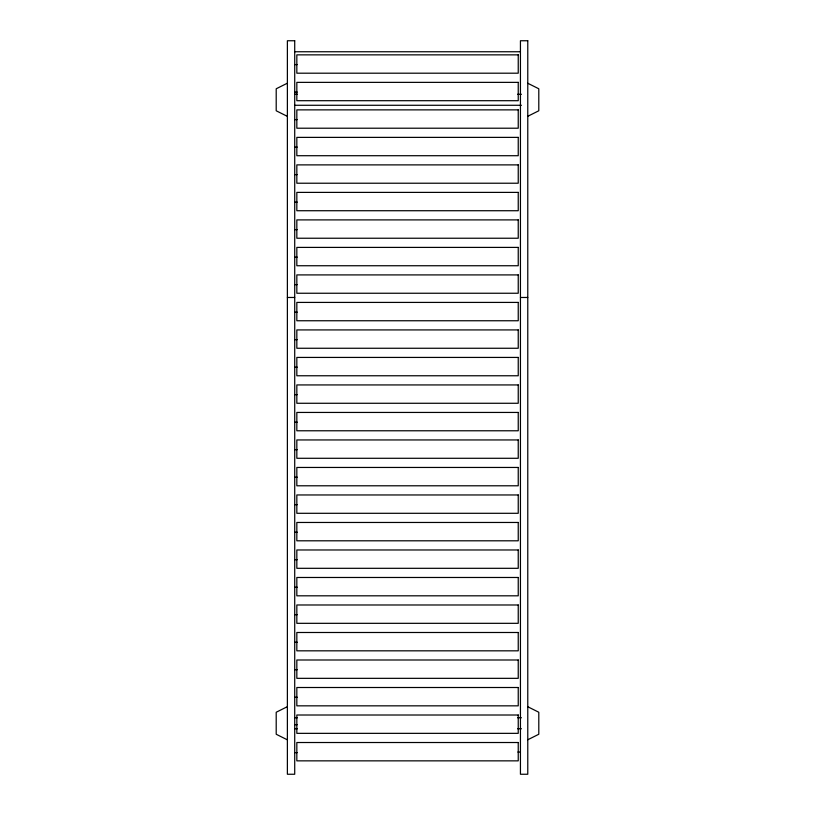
<?xml version="1.0" encoding="UTF-8"?>
<svg xmlns="http://www.w3.org/2000/svg" width="815" height="815" viewBox="0 0 815 815"><rect width="100%" height="100%" fill="white"/><g stroke="black" fill="none" stroke-linecap="round" stroke-linejoin="round"><path stroke-width="1.22" d="M287.206 83.273L276.204 88.774L276.204 110.779L287.206 116.28M527.794 116.28L538.797 110.779L538.797 88.774L527.794 83.273M287.206 706.748L276.204 712.249L276.204 734.254L287.206 739.755M527.794 739.755L538.797 734.254L538.797 712.249L527.794 706.748M294.714 64.589L297.231 64.579M294.714 92.095L297.231 92.085M294.714 119.601L297.231 119.591M294.714 147.108L297.231 147.097M294.714 174.614L297.231 174.604M294.714 202.12L297.231 202.11M294.714 229.626L297.231 229.616M294.714 257.132L297.231 257.122M294.714 284.639L297.231 284.629M294.714 312.145L297.231 312.135M294.714 339.651L297.231 339.641M294.714 367.157L297.231 367.147M294.714 394.664L297.231 394.654M294.714 422.17L297.231 422.16M294.714 449.676L297.231 449.666M294.714 477.183L297.231 477.172M294.714 504.689L297.231 504.679M294.714 532.195L297.231 532.185M294.714 559.701L297.231 559.691M294.714 587.207L297.231 587.197M294.714 614.714L297.231 614.704M294.714 642.22L297.231 642.21M294.714 669.726L297.231 669.716M294.714 697.232L297.231 697.222M294.714 724.739L297.231 724.729M294.714 752.612L297.251 752.602M517.902 752.051L520.439 752.051M294.714 51.752L520.439 51.752M294.847 94.275L297.394 94.275M517.606 94.275L521.427 94.275M294.847 105.278L521.427 105.278M287.379 297.475L294.714 297.475M520.439 297.475L527.774 297.475M294.847 717.75L297.394 717.75M517.606 717.75L521.427 717.75M294.847 728.753L297.394 728.753M517.606 728.753L521.427 728.753M294.714 40.75L287.379 40.75L287.379 774.25L294.714 774.25L294.714 40.75M527.774 40.75L520.439 40.75L520.439 774.25L527.774 774.25L527.774 40.75M518.238 54.86L296.833 54.86L296.833 73.197L518.238 73.197L518.238 54.86M518.238 82.366L296.833 82.366L296.833 100.703L518.238 100.703L518.238 82.366M518.238 109.872L296.833 109.872L296.833 128.21L518.238 128.21L518.238 109.872M518.238 137.378L296.833 137.378L296.833 155.716L518.238 155.716L518.238 137.378M518.238 164.885L296.833 164.885L296.833 183.222L518.238 183.222L518.238 164.885M518.238 192.391L296.833 192.391L296.833 210.728L518.238 210.728L518.238 192.391M518.238 219.897L296.833 219.897L296.833 238.235L518.238 238.235L518.238 219.897M518.238 247.403L296.833 247.403L296.833 265.741L518.238 265.741L518.238 247.403M518.238 274.91L296.833 274.91L296.833 293.247L518.238 293.247L518.238 274.91M518.238 302.416L296.833 302.416L296.833 320.753L518.238 320.753L518.238 302.416M518.238 329.922L296.833 329.922L296.833 348.26L518.238 348.26L518.238 329.922M518.238 357.428L296.833 357.428L296.833 375.766L518.238 375.766L518.238 357.428M518.238 384.935L296.833 384.935L296.833 403.272L518.238 403.272L518.238 384.935M518.238 412.441L296.833 412.441L296.833 430.778L518.238 430.778L518.238 412.441M518.238 439.947L296.833 439.947L296.833 458.285L518.238 458.285L518.238 439.947M518.238 467.453L296.833 467.453L296.833 485.791L518.238 485.791L518.238 467.453M518.238 494.96L296.833 494.96L296.833 513.297L518.238 513.297L518.238 494.96M518.238 522.466L296.833 522.466L296.833 540.803L518.238 540.803L518.238 522.466M518.238 549.972L296.833 549.972L296.833 568.31L518.238 568.31L518.238 549.972M518.238 577.478L296.833 577.478L296.833 595.816L518.238 595.816L518.238 577.478M518.238 604.985L296.833 604.985L296.833 623.322L518.238 623.322L518.238 604.985M518.238 632.491L296.833 632.491L296.833 650.828L518.238 650.828L518.238 632.491M518.238 659.997L296.833 659.997L296.833 678.335L518.238 678.335L518.238 659.997M518.238 687.503L296.833 687.503L296.833 705.841L518.238 705.841L518.238 687.503M518.238 715.01L296.833 715.01L296.833 733.347L518.238 733.347L518.238 715.01M518.238 742.516L296.833 742.516L296.833 760.853L518.238 760.853L518.238 742.516"/></g></svg>
